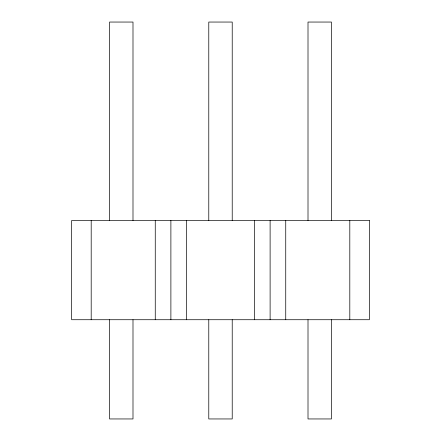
<?xml version="1.0" encoding="UTF-8"?>
<svg xmlns="http://www.w3.org/2000/svg" width="441" height="441" viewBox="0 0 441 441"><rect width="100%" height="100%" fill="white"/><g stroke="black" fill="none" stroke-linecap="round" stroke-linejoin="round"><path stroke-width="0.66" d="M349.807 220.5L349.807 319.725M331.445 220.5L331.445 22.05L308.005 22.05L308.005 220.5M331.445 319.725L331.445 418.95L308.005 418.95L308.005 319.725M285.74 220.5L285.74 319.725M270.113 220.5L270.113 319.725M254.485 220.5L254.485 319.725M232.22 220.5L232.22 22.05L208.78 22.05L208.78 220.5M232.22 319.725L232.22 418.95L208.78 418.95L208.78 319.725M186.515 220.5L186.515 319.725M170.888 220.5L170.888 319.725M155.26 220.5L155.26 319.725M132.995 220.5L132.995 22.05L109.555 22.05L109.555 220.5M132.995 319.725L132.995 418.95L109.555 418.95L109.555 319.725M91.193 220.5L91.193 319.725M369.338 220.5L71.663 220.5L71.663 319.725L369.338 319.725L369.338 220.5"/></g></svg>
